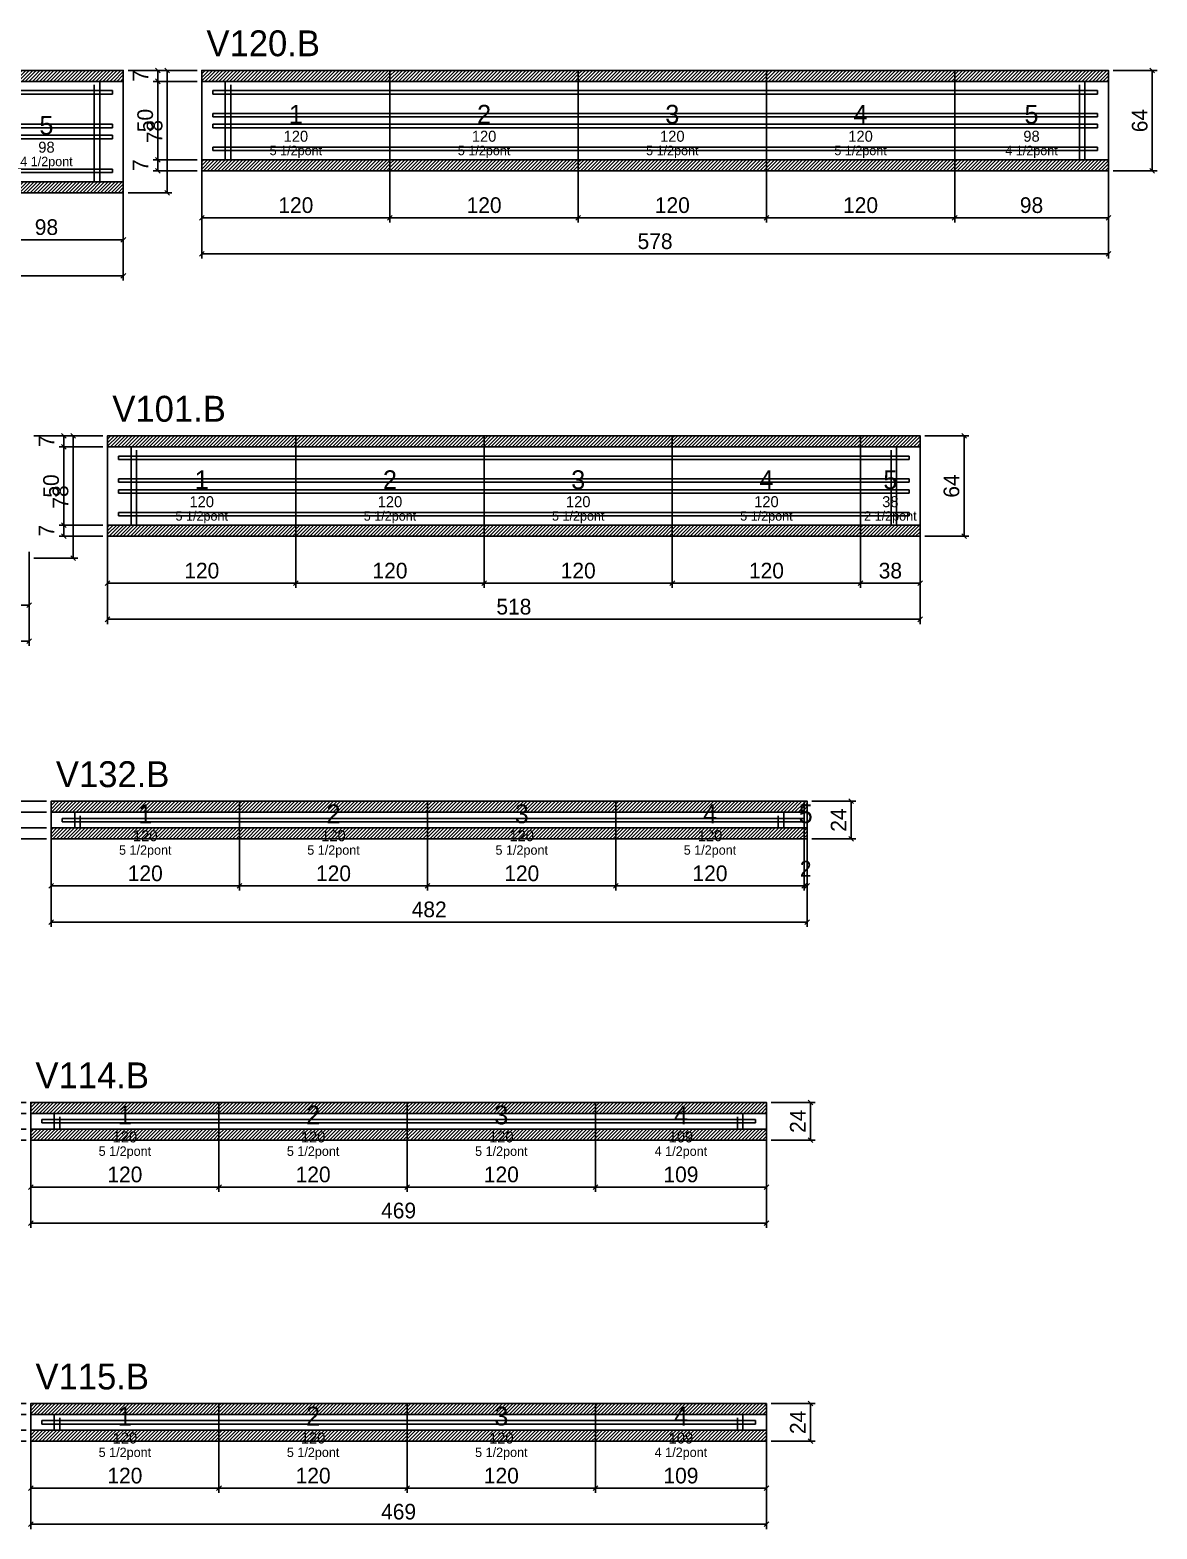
# Model space of a CAD drawing. Extents: x -72 to 3070, y -7480 to 1250.
# Drawn here: x 712 to 1430, y -3050 to -2094 of the extents above; entities that cross this region are included whole.
import ezdxf
from ezdxf.enums import TextEntityAlignment as Align

# ---------------------------------------------------------------- set-up
doc = ezdxf.new("R2010")
doc.units = 0
for name, color, linetype in [('5', 5, 'Continuous'), ('COTA', 241, 'Continuous'), ('NOMENCLATURA', 7, 'Continuous'), ('Painéis', 200, 'Continuous'), ('SARR_2.2x5', 40, 'Continuous'), ('SARR_2.2x7', 40, 'Continuous'), ('SARR_3.5x7', 81, 'Continuous'), ('SCO-___-LAJ', 224, 'Continuous'), ('texto', 7, 'Continuous')]:
    doc.layers.add(name, color=color, linetype=linetype)
doc.dimstyles.new('PAINEL', dxfattribs={"dimtxt": 10, "dimasz": 3, "dimexe": 3, "dimexo": 3, "dimgap": 3, "dimtad": 1, "dimblk": 'OBLIQUE', "dimblk1": 'OBLIQUE', "dimcen": 2.5, "dimclrd": 4, "dimclre": 4, "dimclrt": 240, "dimazin": 3, "dimtfac": 1, "dimtmove": 0, "dimatfit": 3})

# ---------------------------------------------------------------- blocks, each defined once
blk = doc.blocks.new('_OBLIQUE')
at = {"color": 0, "linetype": 'BYBLOCK'}
blk.add_line((-0.5, -0.5), (0.5, 0.5), dxfattribs=at)

msp = doc.modelspace()

# ---------------------------------------------------------------- hatches: boundary and pattern name
at = {"layer": 'COTA'}
h = msp.add_hatch(dxfattribs=at)
h.set_pattern_fill('ANSI31', scale=0.5)
h.paths.add_polyline_path([(673, -2127), (771, -2127), (771, -2120), (673, -2120)])
h = msp.add_hatch(dxfattribs=at)
h.set_pattern_fill('ANSI31', scale=0.5)
h.paths.add_polyline_path([(821, -2127), (941, -2127), (941, -2120), (821, -2120)])
h = msp.add_hatch(dxfattribs=at)
h.set_pattern_fill('ANSI31', scale=0.5)
h.paths.add_polyline_path([(941, -2127), (1061, -2127), (1061, -2120), (941, -2120)])
h = msp.add_hatch(dxfattribs=at)
h.set_pattern_fill('ANSI31', scale=0.5)
h.paths.add_polyline_path([(1061, -2127), (1181, -2127), (1181, -2120), (1061, -2120)])
h = msp.add_hatch(dxfattribs=at)
h.set_pattern_fill('ANSI31', scale=0.5)
h.paths.add_polyline_path([(1181, -2127), (1301, -2127), (1301, -2120), (1181, -2120)])
h = msp.add_hatch(dxfattribs=at)
h.set_pattern_fill('ANSI31', scale=0.5)
h.paths.add_polyline_path([(1301, -2127), (1399, -2127), (1399, -2120), (1301, -2120)])
h = msp.add_hatch(dxfattribs=at)
h.set_pattern_fill('ANSI31', scale=0.5)
h.paths.add_polyline_path([(821, -2184), (941, -2184), (941, -2177), (821, -2177)])
h = msp.add_hatch(dxfattribs=at)
h.set_pattern_fill('ANSI31', scale=0.5)
h.paths.add_polyline_path([(941, -2184), (1061, -2184), (1061, -2177), (941, -2177)])
h = msp.add_hatch(dxfattribs=at)
h.set_pattern_fill('ANSI31', scale=0.5)
h.paths.add_polyline_path([(1061, -2184), (1181, -2184), (1181, -2177), (1061, -2177)])
h = msp.add_hatch(dxfattribs=at)
h.set_pattern_fill('ANSI31', scale=0.5)
h.paths.add_polyline_path([(1181, -2184), (1301, -2184), (1301, -2177), (1181, -2177)])
h = msp.add_hatch(dxfattribs=at)
h.set_pattern_fill('ANSI31', scale=0.5)
h.paths.add_polyline_path([(1301, -2184), (1399, -2184), (1399, -2177), (1301, -2177)])
h = msp.add_hatch(dxfattribs=at)
h.set_pattern_fill('ANSI31', scale=0.5)
h.paths.add_polyline_path([(673, -2198), (771, -2198), (771, -2191), (673, -2191)])
h = msp.add_hatch(dxfattribs=at)
h.set_pattern_fill('ANSI31', scale=0.5)
h.paths.add_polyline_path([(761, -2360), (881, -2360), (881, -2353), (761, -2353)])
h = msp.add_hatch(dxfattribs=at)
h.set_pattern_fill('ANSI31', scale=0.5)
h.paths.add_polyline_path([(881, -2360), (1001, -2360), (1001, -2353), (881, -2353)])
h = msp.add_hatch(dxfattribs=at)
h.set_pattern_fill('ANSI31', scale=0.5)
h.paths.add_polyline_path([(1001, -2360), (1121, -2360), (1121, -2353), (1001, -2353)])
h = msp.add_hatch(dxfattribs=at)
h.set_pattern_fill('ANSI31', scale=0.5)
h.paths.add_polyline_path([(1121, -2360), (1241, -2360), (1241, -2353), (1121, -2353)])
h = msp.add_hatch(dxfattribs=at)
h.set_pattern_fill('ANSI31', scale=0.5)
h.paths.add_polyline_path([(1241, -2360), (1279, -2360), (1279, -2353), (1241, -2353)])
h = msp.add_hatch(dxfattribs=at)
h.set_pattern_fill('ANSI31', scale=0.5)
h.paths.add_polyline_path([(761, -2417), (881, -2417), (881, -2410), (761, -2410)])
h = msp.add_hatch(dxfattribs=at)
h.set_pattern_fill('ANSI31', scale=0.5)
h.paths.add_polyline_path([(881, -2417), (1001, -2417), (1001, -2410), (881, -2410)])
h = msp.add_hatch(dxfattribs=at)
h.set_pattern_fill('ANSI31', scale=0.5)
h.paths.add_polyline_path([(1001, -2417), (1121, -2417), (1121, -2410), (1001, -2410)])
h = msp.add_hatch(dxfattribs=at)
h.set_pattern_fill('ANSI31', scale=0.5)
h.paths.add_polyline_path([(1121, -2417), (1241, -2417), (1241, -2410), (1121, -2410)])
h = msp.add_hatch(dxfattribs=at)
h.set_pattern_fill('ANSI31', scale=0.5)
h.paths.add_polyline_path([(1241, -2417), (1279, -2417), (1279, -2410), (1241, -2410)])
h = msp.add_hatch(dxfattribs=at)
h.set_pattern_fill('ANSI31', scale=0.5)
h.paths.add_polyline_path([(725, -2593), (845, -2593), (845, -2586), (725, -2586)])
h = msp.add_hatch(dxfattribs=at)
h.set_pattern_fill('ANSI31', scale=0.5)
h.paths.add_polyline_path([(845, -2593), (965, -2593), (965, -2586), (845, -2586)])
h = msp.add_hatch(dxfattribs=at)
h.set_pattern_fill('ANSI31', scale=0.5)
h.paths.add_polyline_path([(965, -2593), (1085, -2593), (1085, -2586), (965, -2586)])
h = msp.add_hatch(dxfattribs=at)
h.set_pattern_fill('ANSI31', scale=0.5)
h.paths.add_polyline_path([(1085, -2593), (1205, -2593), (1205, -2586), (1085, -2586)])
h = msp.add_hatch(dxfattribs=at)
h.set_pattern_fill('ANSI31', scale=0.5)
h.paths.add_polyline_path([(1205, -2593), (1207, -2593), (1207, -2586), (1205, -2586)])
h = msp.add_hatch(dxfattribs=at)
h.set_pattern_fill('ANSI31', scale=0.5)
h.paths.add_polyline_path([(725, -2610), (845, -2610), (845, -2603), (725, -2603)])
h = msp.add_hatch(dxfattribs=at)
h.set_pattern_fill('ANSI31', scale=0.5)
h.paths.add_polyline_path([(845, -2610), (965, -2610), (965, -2603), (845, -2603)])
h = msp.add_hatch(dxfattribs=at)
h.set_pattern_fill('ANSI31', scale=0.5)
h.paths.add_polyline_path([(965, -2610), (1085, -2610), (1085, -2603), (965, -2603)])
h = msp.add_hatch(dxfattribs=at)
h.set_pattern_fill('ANSI31', scale=0.5)
h.paths.add_polyline_path([(1085, -2610), (1205, -2610), (1205, -2603), (1085, -2603)])
h = msp.add_hatch(dxfattribs=at)
h.set_pattern_fill('ANSI31', scale=0.5)
h.paths.add_polyline_path([(1205, -2610), (1207, -2610), (1207, -2603), (1205, -2603)])
h = msp.add_hatch(dxfattribs=at)
h.set_pattern_fill('ANSI31', scale=0.5)
h.paths.add_polyline_path([(712, -2785), (832, -2785), (832, -2778), (712, -2778)])
h = msp.add_hatch(dxfattribs=at)
h.set_pattern_fill('ANSI31', scale=0.5)
h.paths.add_polyline_path([(832, -2785), (952, -2785), (952, -2778), (832, -2778)])
h = msp.add_hatch(dxfattribs=at)
h.set_pattern_fill('ANSI31', scale=0.5)
h.paths.add_polyline_path([(952, -2785), (1072, -2785), (1072, -2778), (952, -2778)])
h = msp.add_hatch(dxfattribs=at)
h.set_pattern_fill('ANSI31', scale=0.5)
h.paths.add_polyline_path([(1072, -2785), (1181, -2785), (1181, -2778), (1072, -2778)])
h = msp.add_hatch(dxfattribs=at)
h.set_pattern_fill('ANSI31', scale=0.5)
h.paths.add_polyline_path([(712, -2802), (832, -2802), (832, -2795), (712, -2795)])
h = msp.add_hatch(dxfattribs=at)
h.set_pattern_fill('ANSI31', scale=0.5)
h.paths.add_polyline_path([(832, -2802), (952, -2802), (952, -2795), (832, -2795)])
h = msp.add_hatch(dxfattribs=at)
h.set_pattern_fill('ANSI31', scale=0.5)
h.paths.add_polyline_path([(952, -2802), (1072, -2802), (1072, -2795), (952, -2795)])
h = msp.add_hatch(dxfattribs=at)
h.set_pattern_fill('ANSI31', scale=0.5)
h.paths.add_polyline_path([(1072, -2802), (1181, -2802), (1181, -2795), (1072, -2795)])
h = msp.add_hatch(dxfattribs=at)
h.set_pattern_fill('ANSI31', scale=0.5)
h.paths.add_polyline_path([(712, -2977), (832, -2977), (832, -2970), (712, -2970)])
h = msp.add_hatch(dxfattribs=at)
h.set_pattern_fill('ANSI31', scale=0.5)
h.paths.add_polyline_path([(832, -2977), (952, -2977), (952, -2970), (832, -2970)])
h = msp.add_hatch(dxfattribs=at)
h.set_pattern_fill('ANSI31', scale=0.5)
h.paths.add_polyline_path([(952, -2977), (1072, -2977), (1072, -2970), (952, -2970)])
h = msp.add_hatch(dxfattribs=at)
h.set_pattern_fill('ANSI31', scale=0.5)
h.paths.add_polyline_path([(1072, -2977), (1181, -2977), (1181, -2970), (1072, -2970)])
h = msp.add_hatch(dxfattribs=at)
h.set_pattern_fill('ANSI31', scale=0.5)
h.paths.add_polyline_path([(712, -2994), (832, -2994), (832, -2987), (712, -2987)])
h = msp.add_hatch(dxfattribs=at)
h.set_pattern_fill('ANSI31', scale=0.5)
h.paths.add_polyline_path([(832, -2994), (952, -2994), (952, -2987), (832, -2987)])
h = msp.add_hatch(dxfattribs=at)
h.set_pattern_fill('ANSI31', scale=0.5)
h.paths.add_polyline_path([(952, -2994), (1072, -2994), (1072, -2987), (952, -2987)])
h = msp.add_hatch(dxfattribs=at)
h.set_pattern_fill('ANSI31', scale=0.5)
h.paths.add_polyline_path([(1072, -2994), (1181, -2994), (1181, -2987), (1072, -2987)])

# ---------------------------------------------------------------- linework, layer by layer
at = {"layer": 'Painéis'}
for p, q in [((673, -2127), (771, -2127)), ((771, -2191), (771, -2127)), ((821, -2127), (941, -2127)), ((821, -2177), (821, -2127)), ((941, -2177), (941, -2127)), ((941, -2177), (941, -2127)), ((941, -2127), (1061, -2127)), ((941, -2177), (941, -2127)), ((1061, -2177), (1061, -2127)), ((1061, -2177), (1061, -2127)), ((1061, -2127), (1181, -2127)), ((1061, -2177), (1061, -2127)), ((1181, -2177), (1181, -2127)), ((1181, -2177), (1181, -2127)), ((1181, -2127), (1301, -2127)), ((1181, -2177), (1181, -2127)), ((1301, -2177), (1301, -2127)), ((1301, -2177), (1301, -2127)), ((1301, -2127), (1399, -2127)), ((1301, -2177), (1301, -2127)), ((1399, -2177), (1399, -2127)), ((821, -2177), (941, -2177)), ((941, -2177), (1061, -2177)), ((1061, -2177), (1181, -2177)), ((1181, -2177), (1301, -2177)), ((1301, -2177), (1399, -2177)), ((673, -2191), (771, -2191)), ((761, -2360), (881, -2360)), ((761, -2410), (761, -2360)), ((881, -2410), (881, -2360)), ((881, -2410), (881, -2360)), ((881, -2360), (1001, -2360)), ((881, -2410), (881, -2360)), ((1001, -2410), (1001, -2360)), ((1001, -2410), (1001, -2360)), ((1001, -2360), (1121, -2360)), ((1001, -2410), (1001, -2360)), ((1121, -2410), (1121, -2360)), ((1121, -2410), (1121, -2360)), ((1121, -2360), (1241, -2360)), ((1121, -2410), (1121, -2360)), ((1241, -2410), (1241, -2360)), ((1241, -2410), (1241, -2360)), ((1241, -2360), (1279, -2360)), ((1241, -2410), (1241, -2360)), ((1279, -2410), (1279, -2360)), ((761, -2410), (881, -2410)), ((881, -2410), (1001, -2410)), ((1001, -2410), (1121, -2410)), ((1121, -2410), (1241, -2410)), ((1241, -2410), (1279, -2410)), ((725, -2593), (845, -2593)), ((725, -2603), (725, -2593)), ((845, -2603), (845, -2593)), ((845, -2603), (845, -2593)), ((845, -2593), (965, -2593)), ((845, -2603), (845, -2593)), ((965, -2603), (965, -2593)), ((965, -2603), (965, -2593)), ((965, -2593), (1085, -2593)), ((965, -2603), (965, -2593)), ((1085, -2603), (1085, -2593)), ((1085, -2603), (1085, -2593)), ((1085, -2593), (1205, -2593)), ((1085, -2603), (1085, -2593)), ((1205, -2603), (1205, -2593)), ((1205, -2603), (1205, -2593)), ((1205, -2593), (1207, -2593)), ((1205, -2603), (1205, -2593)), ((1207, -2603), (1207, -2593)), ((725, -2603), (845, -2603)), ((845, -2603), (965, -2603)), ((965, -2603), (1085, -2603)), ((1085, -2603), (1205, -2603)), ((1205, -2603), (1207, -2603)), ((712, -2785), (832, -2785)), ((712, -2795), (712, -2785)), ((832, -2795), (832, -2785)), ((832, -2795), (832, -2785)), ((832, -2785), (952, -2785)), ((832, -2795), (832, -2785)), ((952, -2795), (952, -2785)), ((952, -2795), (952, -2785)), ((952, -2785), (1072, -2785)), ((952, -2795), (952, -2785)), ((1072, -2795), (1072, -2785)), ((1072, -2795), (1072, -2785)), ((1072, -2785), (1181, -2785)), ((1072, -2795), (1072, -2785)), ((1181, -2795), (1181, -2785)), ((712, -2795), (832, -2795)), ((832, -2795), (952, -2795)), ((952, -2795), (1072, -2795)), ((1072, -2795), (1181, -2795)), ((712, -2977), (832, -2977)), ((712, -2987), (712, -2977)), ((832, -2987), (832, -2977)), ((832, -2987), (832, -2977)), ((832, -2977), (952, -2977)), ((832, -2987), (832, -2977)), ((952, -2987), (952, -2977)), ((952, -2987), (952, -2977)), ((952, -2977), (1072, -2977)), ((952, -2987), (952, -2977)), ((1072, -2987), (1072, -2977)), ((1072, -2987), (1072, -2977)), ((1072, -2977), (1181, -2977)), ((1072, -2987), (1072, -2977)), ((1181, -2987), (1181, -2977)), ((712, -2987), (832, -2987)), ((832, -2987), (952, -2987)), ((952, -2987), (1072, -2987)), ((1072, -2987), (1181, -2987))]:
    msp.add_line(p, q, dxfattribs=at)
at = {"layer": 'SARR_2.2x5'}
for p, q in [((732, -2596.9), (845, -2596.9)), ((732, -2599.1), (732, -2596.9)), ((732, -2599.1), (845, -2599.1)), ((845, -2599.1), (845, -2596.9)), ((845, -2596.9), (965, -2596.9)), ((845, -2599.1), (845, -2596.9)), ((845, -2599.1), (965, -2599.1)), ((965, -2599.1), (965, -2596.9)), ((965, -2596.9), (1085, -2596.9)), ((965, -2599.1), (965, -2596.9)), ((965, -2599.1), (1085, -2599.1)), ((1085, -2599.1), (1085, -2596.9)), ((1085, -2596.9), (1205, -2596.9)), ((1085, -2599.1), (1085, -2596.9)), ((1085, -2599.1), (1205, -2599.1)), ((1205, -2599.1), (1205, -2596.9)), ((719, -2788.9), (832, -2788.9)), ((719, -2791.1), (719, -2788.9)), ((832, -2791.1), (832, -2788.9)), ((832, -2788.9), (952, -2788.9)), ((832, -2791.1), (832, -2788.9)), ((952, -2791.1), (952, -2788.9)), ((952, -2788.9), (1072, -2788.9)), ((952, -2791.1), (952, -2788.9)), ((1072, -2791.1), (1072, -2788.9)), ((1072, -2788.9), (1174, -2788.9)), ((1072, -2791.1), (1072, -2788.9)), ((1174, -2791.1), (1174, -2788.9)), ((719, -2791.1), (832, -2791.1)), ((832, -2791.1), (952, -2791.1)), ((952, -2791.1), (1072, -2791.1)), ((1072, -2791.1), (1174, -2791.1)), ((719, -2980.9), (832, -2980.9)), ((719, -2983.1), (719, -2980.9)), ((832, -2983.1), (832, -2980.9)), ((832, -2980.9), (952, -2980.9)), ((832, -2983.1), (832, -2980.9)), ((952, -2983.1), (952, -2980.9)), ((952, -2980.9), (1072, -2980.9)), ((952, -2983.1), (952, -2980.9)), ((1072, -2983.1), (1072, -2980.9)), ((1072, -2980.9), (1174, -2980.9)), ((1072, -2983.1), (1072, -2980.9)), ((1174, -2983.1), (1174, -2980.9)), ((719, -2983.1), (832, -2983.1)), ((832, -2983.1), (952, -2983.1)), ((952, -2983.1), (1072, -2983.1)), ((1072, -2983.1), (1174, -2983.1))]:
    msp.add_line(p, q, dxfattribs=at)
at = {"layer": 'SARR_2.2x7'}
for p, q in [((673, -2132.9), (764, -2132.9)), ((673, -2135.1), (764, -2135.1)), ((764, -2135.1), (764, -2132.9)), ((828, -2132.9), (941, -2132.9)), ((828, -2135.1), (828, -2132.9)), ((828, -2135.1), (941, -2135.1)), ((941, -2135.1), (941, -2132.9)), ((941, -2132.9), (1061, -2132.9)), ((941, -2135.1), (941, -2132.9)), ((941, -2135.1), (1061, -2135.1)), ((1061, -2135.1), (1061, -2132.9)), ((1061, -2132.9), (1181, -2132.9)), ((1061, -2135.1), (1061, -2132.9)), ((1061, -2135.1), (1181, -2135.1)), ((1181, -2135.1), (1181, -2132.9)), ((1181, -2132.9), (1301, -2132.9)), ((1181, -2135.1), (1181, -2132.9)), ((1181, -2135.1), (1301, -2135.1)), ((1301, -2135.1), (1301, -2132.9)), ((1301, -2132.9), (1392, -2132.9)), ((1301, -2135.1), (1301, -2132.9)), ((1301, -2135.1), (1392, -2135.1)), ((1392, -2135.1), (1392, -2132.9)), ((828, -2147.4), (941, -2147.4)), ((828, -2149.6), (828, -2147.4)), ((828, -2149.6), (941, -2149.6)), ((941, -2149.6), (941, -2147.4)), ((941, -2147.4), (1061, -2147.4)), ((941, -2149.6), (941, -2147.4)), ((941, -2149.6), (1061, -2149.6)), ((1061, -2149.6), (1061, -2147.4)), ((1061, -2147.4), (1181, -2147.4)), ((1061, -2149.6), (1061, -2147.4)), ((1061, -2149.6), (1181, -2149.6)), ((1181, -2149.6), (1181, -2147.4)), ((1181, -2147.4), (1301, -2147.4)), ((1181, -2149.6), (1181, -2147.4)), ((1181, -2149.6), (1301, -2149.6)), ((1301, -2149.6), (1301, -2147.4)), ((1301, -2147.4), (1392, -2147.4)), ((1301, -2149.6), (1301, -2147.4)), ((1301, -2149.6), (1392, -2149.6)), ((1392, -2149.6), (1392, -2147.4)), ((673, -2154.4), (764, -2154.4)), ((673, -2156.6), (764, -2156.6)), ((764, -2156.6), (764, -2154.4)), ((828, -2154.4), (941, -2154.4)), ((828, -2156.6), (828, -2154.4)), ((828, -2156.6), (941, -2156.6)), ((941, -2156.6), (941, -2154.4)), ((941, -2154.4), (1061, -2154.4)), ((941, -2156.6), (941, -2154.4)), ((941, -2156.6), (1061, -2156.6)), ((1061, -2156.6), (1061, -2154.4)), ((1061, -2154.4), (1181, -2154.4)), ((1061, -2156.6), (1061, -2154.4)), ((1061, -2156.6), (1181, -2156.6)), ((1181, -2156.6), (1181, -2154.4)), ((1181, -2154.4), (1301, -2154.4)), ((1181, -2156.6), (1181, -2154.4)), ((1181, -2156.6), (1301, -2156.6)), ((1301, -2156.6), (1301, -2154.4)), ((1301, -2154.4), (1392, -2154.4)), ((1301, -2156.6), (1301, -2154.4)), ((1301, -2156.6), (1392, -2156.6)), ((1392, -2156.6), (1392, -2154.4)), ((673, -2161.4), (764, -2161.4)), ((673, -2163.6), (764, -2163.6)), ((764, -2163.6), (764, -2161.4)), ((828, -2168.9), (941, -2168.9)), ((828, -2171.1), (828, -2168.9)), ((941, -2171.1), (941, -2168.9)), ((941, -2168.9), (1061, -2168.9)), ((941, -2171.1), (941, -2168.9)), ((1061, -2171.1), (1061, -2168.9)), ((1061, -2168.9), (1181, -2168.9)), ((1061, -2171.1), (1061, -2168.9)), ((1181, -2171.1), (1181, -2168.9)), ((1181, -2168.9), (1301, -2168.9)), ((1181, -2171.1), (1181, -2168.9)), ((1301, -2171.1), (1301, -2168.9)), ((1301, -2168.9), (1392, -2168.9)), ((1301, -2171.1), (1301, -2168.9)), ((1392, -2171.1), (1392, -2168.9)), ((828, -2171.1), (941, -2171.1)), ((941, -2171.1), (1061, -2171.1)), ((1061, -2171.1), (1181, -2171.1)), ((1181, -2171.1), (1301, -2171.1)), ((1301, -2171.1), (1392, -2171.1)), ((673, -2182.9), (764, -2182.9)), ((673, -2185.1), (764, -2185.1)), ((764, -2185.1), (764, -2182.9)), ((768, -2365.9), (881, -2365.9)), ((768, -2368.1), (768, -2365.9)), ((768, -2368.1), (881, -2368.1)), ((881, -2368.1), (881, -2365.9)), ((881, -2365.9), (1001, -2365.9)), ((881, -2368.1), (881, -2365.9)), ((881, -2368.1), (1001, -2368.1)), ((1001, -2368.1), (1001, -2365.9)), ((1001, -2365.9), (1121, -2365.9)), ((1001, -2368.1), (1001, -2365.9)), ((1001, -2368.1), (1121, -2368.1)), ((1121, -2368.1), (1121, -2365.9)), ((1121, -2365.9), (1241, -2365.9)), ((1121, -2368.1), (1121, -2365.9)), ((1121, -2368.1), (1241, -2368.1)), ((1241, -2368.1), (1241, -2365.9)), ((1241, -2365.9), (1272, -2365.9)), ((1241, -2368.1), (1241, -2365.9)), ((1241, -2368.1), (1272, -2368.1)), ((1272, -2368.1), (1272, -2365.9)), ((768, -2380.4), (881, -2380.4)), ((768, -2382.6), (768, -2380.4)), ((768, -2382.6), (881, -2382.6)), ((768, -2387.4), (881, -2387.4)), ((768, -2389.6), (768, -2387.4)), ((881, -2382.6), (881, -2380.4)), ((881, -2380.4), (1001, -2380.4)), ((881, -2382.6), (881, -2380.4)), ((881, -2382.6), (1001, -2382.6)), ((881, -2389.6), (881, -2387.4)), ((881, -2387.4), (1001, -2387.4)), ((881, -2389.6), (881, -2387.4)), ((1001, -2382.6), (1001, -2380.4)), ((1001, -2380.4), (1121, -2380.4)), ((1001, -2382.6), (1001, -2380.4)), ((1001, -2382.6), (1121, -2382.6)), ((1001, -2389.6), (1001, -2387.4)), ((1001, -2387.4), (1121, -2387.4)), ((1001, -2389.6), (1001, -2387.4)), ((1121, -2382.6), (1121, -2380.4)), ((1121, -2380.4), (1241, -2380.4)), ((1121, -2382.6), (1121, -2380.4)), ((1121, -2382.6), (1241, -2382.6)), ((1121, -2389.6), (1121, -2387.4)), ((1121, -2387.4), (1241, -2387.4)), ((1121, -2389.6), (1121, -2387.4)), ((1241, -2382.6), (1241, -2380.4)), ((1241, -2380.4), (1272, -2380.4)), ((1241, -2382.6), (1241, -2380.4)), ((1241, -2382.6), (1272, -2382.6)), ((1241, -2389.6), (1241, -2387.4)), ((1241, -2387.4), (1272, -2387.4)), ((1241, -2389.6), (1241, -2387.4)), ((1272, -2382.6), (1272, -2380.4)), ((1272, -2389.6), (1272, -2387.4)), ((768, -2389.6), (881, -2389.6)), ((881, -2389.6), (1001, -2389.6)), ((1001, -2389.6), (1121, -2389.6)), ((1121, -2389.6), (1241, -2389.6)), ((1241, -2389.6), (1272, -2389.6)), ((768, -2401.9), (881, -2401.9)), ((768, -2404.1), (768, -2401.9)), ((768, -2404.1), (881, -2404.1)), ((881, -2404.1), (881, -2401.9)), ((881, -2401.9), (1001, -2401.9)), ((881, -2404.1), (881, -2401.9)), ((881, -2404.1), (1001, -2404.1)), ((1001, -2404.1), (1001, -2401.9)), ((1001, -2401.9), (1121, -2401.9)), ((1001, -2404.1), (1001, -2401.9)), ((1001, -2404.1), (1121, -2404.1)), ((1121, -2404.1), (1121, -2401.9)), ((1121, -2401.9), (1241, -2401.9)), ((1121, -2404.1), (1121, -2401.9)), ((1121, -2404.1), (1241, -2404.1)), ((1241, -2404.1), (1241, -2401.9)), ((1241, -2401.9), (1272, -2401.9)), ((1241, -2404.1), (1241, -2401.9)), ((1241, -2404.1), (1272, -2404.1)), ((1272, -2404.1), (1272, -2401.9))]:
    msp.add_line(p, q, dxfattribs=at)
at = {"layer": 'SARR_3.5x7'}
for p, q in [((752.5, -2191), (752.5, -2129.2)), ((756, -2191), (756, -2127)), ((836, -2177), (836, -2127)), ((839.5, -2177), (839.5, -2129.2)), ((1380.5, -2177), (1380.5, -2129.2)), ((1384, -2177), (1384, -2127)), ((836, -2177), (839.5, -2177)), ((1380.5, -2177), (1384, -2177)), ((752.5, -2191), (756, -2191)), ((776, -2410), (776, -2360)), ((1264, -2410), (1264, -2360)), ((779.5, -2410), (779.5, -2362.2)), ((1260.5, -2410), (1260.5, -2362.2)), ((776, -2410), (779.5, -2410)), ((1260.5, -2410), (1264, -2410)), ((740, -2603), (740, -2593)), ((743.5, -2603), (743.5, -2595.2)), ((1188.5, -2603), (1188.5, -2595.2)), ((1192, -2603), (1192, -2593)), ((740, -2603), (743.5, -2603)), ((1188.5, -2603), (1192, -2603)), ((727, -2795), (727, -2785)), ((730.5, -2795), (730.5, -2787.2)), ((1162.5, -2795), (1162.5, -2787.2)), ((1166, -2795), (1166, -2785)), ((727, -2795), (730.5, -2795)), ((1162.5, -2795), (1166, -2795)), ((727, -2987), (727, -2977)), ((730.5, -2987), (730.5, -2979.2)), ((1162.5, -2987), (1162.5, -2979.2)), ((1166, -2987), (1166, -2977)), ((727, -2987), (730.5, -2987)), ((1162.5, -2987), (1166, -2987))]:
    msp.add_line(p, q, dxfattribs=at)
at = {"layer": 'SCO-___-LAJ'}
for points in [[(673, -2127), (771, -2127), (771, -2120), (673, -2120)], [(821, -2127), (941, -2127), (941, -2120), (821, -2120)], [(941, -2127), (1061, -2127), (1061, -2120), (941, -2120)], [(1061, -2127), (1181, -2127), (1181, -2120), (1061, -2120)], [(1181, -2127), (1301, -2127), (1301, -2120), (1181, -2120)], [(1301, -2127), (1399, -2127), (1399, -2120), (1301, -2120)], [(821, -2184), (941, -2184), (941, -2177), (821, -2177)], [(941, -2184), (1061, -2184), (1061, -2177), (941, -2177)], [(1061, -2184), (1181, -2184), (1181, -2177), (1061, -2177)], [(1181, -2184), (1301, -2184), (1301, -2177), (1181, -2177)], [(1301, -2184), (1399, -2184), (1399, -2177), (1301, -2177)], [(673, -2198), (771, -2198), (771, -2191), (673, -2191)], [(761, -2360), (881, -2360), (881, -2353), (761, -2353)], [(881, -2360), (1001, -2360), (1001, -2353), (881, -2353)], [(1001, -2360), (1121, -2360), (1121, -2353), (1001, -2353)], [(1121, -2360), (1241, -2360), (1241, -2353), (1121, -2353)], [(1241, -2360), (1279, -2360), (1279, -2353), (1241, -2353)], [(761, -2417), (881, -2417), (881, -2410), (761, -2410)], [(881, -2417), (1001, -2417), (1001, -2410), (881, -2410)], [(1001, -2417), (1121, -2417), (1121, -2410), (1001, -2410)], [(1121, -2417), (1241, -2417), (1241, -2410), (1121, -2410)], [(1241, -2417), (1279, -2417), (1279, -2410), (1241, -2410)], [(725, -2593), (845, -2593), (845, -2586), (725, -2586)], [(845, -2593), (965, -2593), (965, -2586), (845, -2586)], [(965, -2593), (1085, -2593), (1085, -2586), (965, -2586)], [(1085, -2593), (1205, -2593), (1205, -2586), (1085, -2586)], [(1205, -2593), (1207, -2593), (1207, -2586), (1205, -2586)], [(725, -2610), (845, -2610), (845, -2603), (725, -2603)], [(845, -2610), (965, -2610), (965, -2603), (845, -2603)], [(965, -2610), (1085, -2610), (1085, -2603), (965, -2603)], [(1085, -2610), (1205, -2610), (1205, -2603), (1085, -2603)], [(1205, -2610), (1207, -2610), (1207, -2603), (1205, -2603)], [(712, -2785), (832, -2785), (832, -2778), (712, -2778)], [(832, -2785), (952, -2785), (952, -2778), (832, -2778)], [(952, -2785), (1072, -2785), (1072, -2778), (952, -2778)], [(1072, -2785), (1181, -2785), (1181, -2778), (1072, -2778)], [(712, -2802), (832, -2802), (832, -2795), (712, -2795)], [(832, -2802), (952, -2802), (952, -2795), (832, -2795)], [(952, -2802), (1072, -2802), (1072, -2795), (952, -2795)], [(1072, -2802), (1181, -2802), (1181, -2795), (1072, -2795)], [(712, -2977), (832, -2977), (832, -2970), (712, -2970)], [(832, -2977), (952, -2977), (952, -2970), (832, -2970)], [(952, -2977), (1072, -2977), (1072, -2970), (952, -2970)], [(1072, -2977), (1181, -2977), (1181, -2970), (1072, -2970)], [(712, -2994), (832, -2994), (832, -2987), (712, -2987)], [(832, -2994), (952, -2994), (952, -2987), (832, -2987)], [(952, -2994), (1072, -2994), (1072, -2987), (952, -2987)], [(1072, -2994), (1181, -2994), (1181, -2987), (1072, -2987)]]:
    msp.add_lwpolyline(points, close=True, dxfattribs=at)

# ---------------------------------------------------------------- texts
at = {"layer": '5'}
for s, height, p in [('5', 12, (722, -2155)), ('1', 12, (881, -2148)), ('2', 12, (1001, -2148)), ('3', 12, (1121, -2148)), ('4', 12, (1241, -2148)), ('5', 12, (1350, -2148)), ('120', 7, (881, -2162)), ('120', 7, (1001, -2162)), ('120', 7, (1121, -2162)), ('120', 7, (1241, -2162)), ('98', 7, (1350, -2162)), ('98', 7, (722, -2169)), ('1', 12, (821, -2381)), ('2', 12, (941, -2381)), ('3', 12, (1061, -2381)), ('4', 12, (1181, -2381)), ('5', 12, (1260, -2381)), ('120', 7, (821, -2395)), ('120', 7, (941, -2395)), ('120', 7, (1061, -2395)), ('120', 7, (1181, -2395)), ('38', 7, (1260, -2395)), ('1', 12, (785, -2594)), ('2', 12, (905, -2594)), ('3', 12, (1025, -2594)), ('4', 12, (1145, -2594)), ('5', 12, (1206, -2594)), ('120', 7, (785, -2608)), ('120', 7, (905, -2608)), ('120', 7, (1025, -2608)), ('120', 7, (1145, -2608)), ('1', 12, (772, -2786)), ('2', 12, (892, -2786)), ('3', 12, (1012, -2786)), ('4', 12, (1126.5, -2786)), ('120', 7, (772, -2800)), ('120', 7, (892, -2800)), ('120', 7, (1012, -2800)), ('109', 7, (1126.5, -2800)), ('1', 12, (772, -2978)), ('2', 12, (892, -2978)), ('3', 12, (1012, -2978)), ('4', 12, (1126.5, -2978)), ('120', 7, (772, -2992)), ('120', 7, (892, -2992)), ('120', 7, (1012, -2992)), ('109', 7, (1126.5, -2992))]:
    msp.add_text(s, height=height, dxfattribs=at).set_placement(p, align=Align.MIDDLE_CENTER)
at = {"layer": 'NOMENCLATURA'}
for s, p in [('V120.B', (824, -2111)), ('V101.B', (764, -2344)), ('V132.B', (728, -2577)), ('V114.B', (715, -2769)), ('V115.B', (715, -2961))]:
    msp.add_text(s, height=16.5, dxfattribs=at).set_placement(p)
at = {"layer": 'texto', "char_height": 6, "attachment_point": 5}
for s, insert in [('5 1/2pont', (881, -2172)), ('5 1/2pont', (1001, -2172)), ('5 1/2pont', (1121, -2172)), ('5 1/2pont', (1241, -2172)), ('4 1/2pont', (1350, -2172)), ('4 1/2pont', (722, -2179)), ('5 1/2pont', (821, -2405)), ('5 1/2pont', (941, -2405)), ('5 1/2pont', (1061, -2405)), ('5 1/2pont', (1181, -2405)), ('2 1/2pont', (1260, -2405)), ('5 1/2pont', (785, -2618)), ('5 1/2pont', (905, -2618)), ('5 1/2pont', (1025, -2618)), ('5 1/2pont', (1145, -2618)), ('5 1/2pont', (772, -2810)), ('5 1/2pont', (892, -2810)), ('5 1/2pont', (1012, -2810)), ('4 1/2pont', (1126.5, -2810)), ('5 1/2pont', (772, -3002)), ('5 1/2pont', (892, -3002)), ('5 1/2pont', (1012, -3002)), ('4 1/2pont', (1126.5, -3002))]:
    msp.add_mtext(s, dxfattribs=dict(at, insert=insert))

# ---------------------------------------------------------------- dimensions: what is measured, and where the dimension line sits
at = {"layer": 'COTA'}
for base, p1, p2 in [((799, -2198), (771, -2198), (771, -2120)), ((793, -2127), (821, -2127), (821, -2120)), ((1427, -2184), (1399, -2184), (1399, -2120)), ((793, -2177), (821, -2177), (821, -2127)), ((793, -2184), (821, -2184), (821, -2177)), ((739, -2431), (711, -2431), (711, -2353)), ((733, -2360), (761, -2360), (761, -2353)), ((733, -2410), (761, -2410), (761, -2360)), ((1307, -2417), (1279, -2417), (1279, -2353)), ((733, -2417), (761, -2417), (761, -2410)), ((697, -2593), (725, -2593), (725, -2586)), ((1235, -2610), (1207, -2610), (1207, -2586)), ((697, -2603), (725, -2603), (725, -2593)), ((697, -2610), (725, -2610), (725, -2603)), ((684, -2785), (712, -2785), (712, -2778)), ((1209, -2802), (1181, -2802), (1181, -2778)), ((684, -2795), (712, -2795), (712, -2785)), ((684, -2802), (712, -2802), (712, -2795)), ((684, -2977), (712, -2977), (712, -2970)), ((1209, -2994), (1181, -2994), (1181, -2970)), ((684, -2987), (712, -2987), (712, -2977)), ((684, -2994), (712, -2994), (712, -2987))]:
    msp.add_linear_dim(base=base, p1=p1, p2=p2, angle=90, dimstyle='PAINEL', dxfattribs=at).render()
for base, p1, p2 in [((821, -2214), (821, -2177), (941, -2177)), ((821, -2237), (821, -2177), (1399, -2177)), ((941, -2214), (941, -2177), (1061, -2177)), ((1061, -2214), (1061, -2177), (1181, -2177)), ((1181, -2214), (1181, -2177), (1301, -2177)), ((1301, -2214), (1301, -2177), (1399, -2177)), ((193, -2251), (193, -2191), (771, -2191)), ((673, -2228), (673, -2191), (771, -2191)), ((761, -2447), (761, -2410), (881, -2410)), ((761, -2470), (761, -2410), (1279, -2410)), ((881, -2447), (881, -2410), (1001, -2410)), ((1001, -2447), (1001, -2410), (1121, -2410)), ((1121, -2447), (1121, -2410), (1241, -2410)), ((1241, -2447), (1241, -2410), (1279, -2410)), ((193, -2484), (193, -2424), (711, -2424)), ((673, -2461), (673, -2424), (711, -2424)), ((725, -2640), (725, -2603), (845, -2603)), ((725, -2663), (725, -2603), (1207, -2603)), ((845, -2640), (845, -2603), (965, -2603)), ((965, -2640), (965, -2603), (1085, -2603)), ((1085, -2640), (1085, -2603), (1205, -2603)), ((1205, -2640), (1205, -2603), (1207, -2603)), ((712, -2832), (712, -2795), (832, -2795)), ((712, -2855), (712, -2795), (1181, -2795)), ((832, -2832), (832, -2795), (952, -2795)), ((952, -2832), (952, -2795), (1072, -2795)), ((1072, -2832), (1072, -2795), (1181, -2795)), ((712, -3024), (712, -2987), (832, -2987)), ((712, -3047), (712, -2987), (1181, -2987)), ((832, -3024), (832, -2987), (952, -2987)), ((952, -3024), (952, -2987), (1072, -2987)), ((1072, -3024), (1072, -2987), (1181, -2987))]:
    msp.add_linear_dim(base=base, p1=p1, p2=p2, dimstyle='PAINEL', dxfattribs=at).render()

doc.saveas('drawing.dxf')
